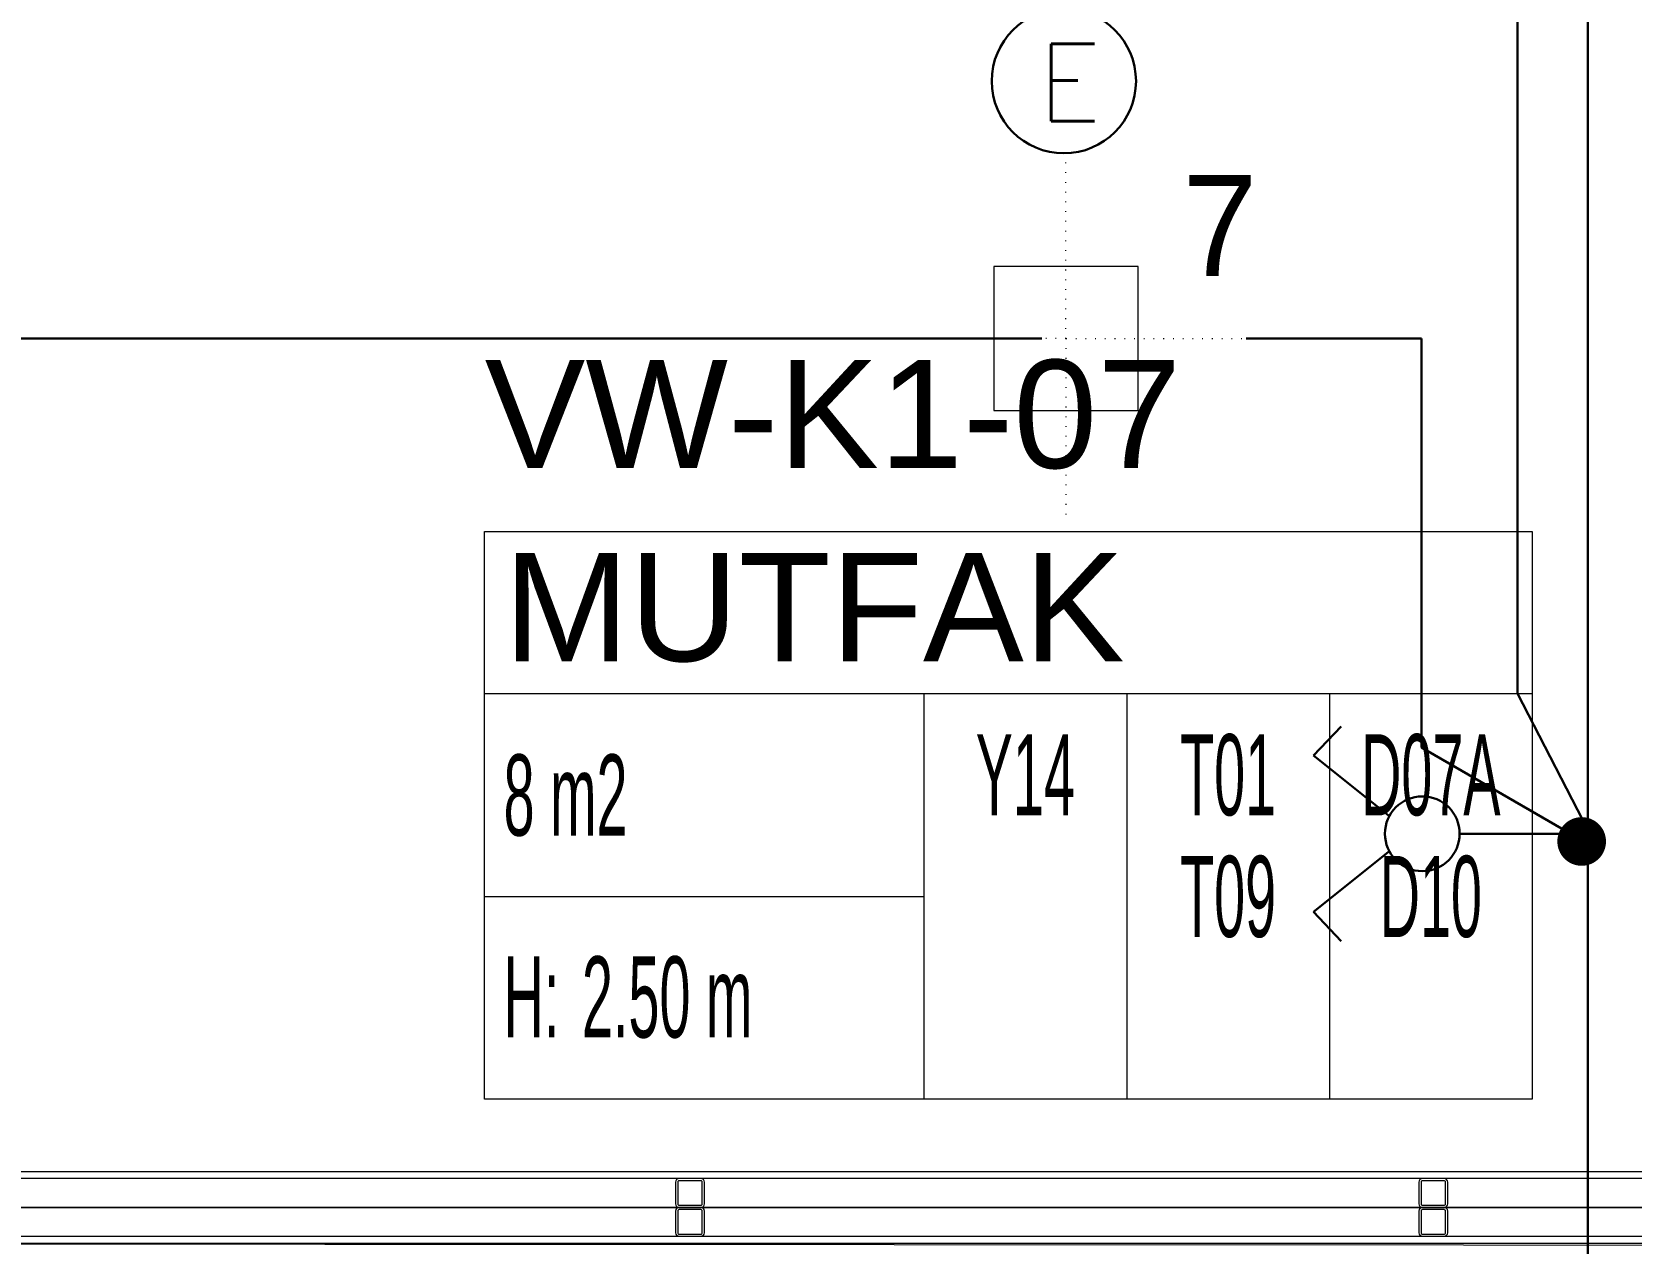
# Model space of a CAD drawing. Extents: x -2012 to 34975, y -1043 to 8321.
# Drawn here: x 16940.3 to 17162.2, y 2869.4 to 3037.5 of the extents above; entities that cross this region are included whole.
import ezdxf
from ezdxf.enums import TextEntityAlignment as Align

# ---------------------------------------------------------------- set-up
doc = ezdxf.new("R2010")
doc.units = 0
doc.header["$LTSCALE"] = 25
doc.header["$PDMODE"] = 1
doc.linetypes.add('DOT2', pattern=[0.125, 0, -0.125])
doc.layers.get('0').update_dxf_attribs({"color": 9, "lineweight": 9})
for name, color, linetype, lineweight in [('06D', 9, 'Continuous', 9), ('10', 9, 'Continuous', 9), ('11', 9, 'Continuous', 9), ('21_MAHAL', 9, 'Continuous', 9), ('31', 9, 'Continuous', 9), ('33', 9, 'BATTING', 9), ('E-ACİL AYDINLATMA KİTİ', 7, 'Continuous', 30), ('E-KABLO', 7, 'Continuous', 30), ('E-KOMÜTATÖR ANAHTAR', 7, 'Continuous', 30), ('E-YUKARI ÇIKAN HAT', 7, 'Continuous', 30)]:
    doc.layers.add(name, color=color, linetype=linetype, lineweight=lineweight)
doc.styles.add('Arial', font='arial.ttf', dxfattribs={"height": 2.5})
doc.styles.add('E-YAZI', font='txttw.shx')
doc.styles.add('MuuM_TEXT-STANDART', font='ARIALN.TTF')
doc.styles.add('TX-TEXT', font='')
doc.styles.get('TX-TEXT').set_extended_font_data('TrSah Futura Lt BT')
doc.linetypes.add('BATTING', pattern='A,0.0001,-0.1,[134,ltypeshp.shx,S=0.1,R=0,X=-0.1,Y=0],-0.2,[134,ltypeshp.shx,S=0.1,R=180,X=0.1,Y=0],-0.1', length=0.4001)

# ---------------------------------------------------------------- blocks, each defined once
blk = doc.blocks.new('Prf-40x40')
for points in [[(1.5, -2), (-1.5, -2, -0.414214), (-2, -1.5), (-2, 1.5, -0.414214), (-1.5, 2), (1.5, 2, -0.414214), (2, 1.5), (2, -1.5, -0.414214)], [(1.5, -1.7), (-1.5, -1.7, -0.414214), (-1.7, -1.5), (-1.7, 1.5, -0.414214), (-1.5, 1.7), (1.5, 1.7, -0.414214), (1.7, 1.5), (1.7, -1.5, -0.414214)]]:
    blk.add_lwpolyline(points, format="xyb", close=True)
blk.add_point((0, 0))
blk = doc.blocks.new('0_roomno2')
blk.add_lwpolyline([(19.375, -10.5), (0, -10.5), (0, 0), (19.375, 0)], close=True)
for points in [[(0, -3), (19.375, -3)], [(8.125, -3), (8.125, -10.5)], [(11.875, -3), (11.875, -10.5)], [(15.625, -3), (15.625, -10.5)], [(0, -6.75), (8.125, -6.75)]]:
    blk.add_lwpolyline(points)
at = {"style": 'MuuM_TEXT-STANDART', "width": 0.6}
blk.add_text('H:', height=1.5, dxfattribs=at).set_placement((0.35, -8.608), align=Align.MIDDLE_LEFT)
at = {"style": 'Arial'}
blk.add_attdef('ODANO', (0, 1.17), '', height=2, dxfattribs=at)
blk.add_attdef('MEKANADI', text='', height=2, dxfattribs=at).set_placement((0.35, -3), align=Align.BOTTOM_LEFT)
at = {"style": 'MuuM_TEXT-STANDART', "width": 0.6}
for tag, p in [('YER01', (10, -4.5)), ('TAVAN01', (13.75, -4.5)), ('DUVAR01', (17.5, -4.5)), ('YER02', (10, -6.75)), ('TAVAN02', (13.75, -6.75)), ('DUVAR02', (17.5, -6.75)), ('YER03', (10, -9)), ('TAVAN03', (13.75, -9)), ('DUVAR03', (17.5, -9))]:
    blk.add_attdef(tag, text='', height=1.5, dxfattribs=at).set_placement(p, align=Align.MIDDLE_CENTER)
for tag, p in [('M2', (0.35, -4.875)), ('TEMIZTAVANYUKSEKLIGI', (1.8, -8.608))]:
    blk.add_attdef(tag, text='', height=1.5, dxfattribs=at).set_placement(p, align=Align.MIDDLE_LEFT)
blk = doc.blocks.new('p-bur-VW-aydınlatma 07')
at = {"linetype": 'DOT2', "ltscale": 0.4}
for q in [(0, 25), (-25, 0), (0, -25), (25, 0)]:
    blk.add_line((0, 0), q, dxfattribs=at)
at = {"linetype": 'ByBlock'}
blk.add_lwpolyline([(0, 10), (-10, 10), (-10, -10), (10, -10), (10, 10), (0, 10)], dxfattribs=at)
at = {"insert": (16.13, 22.65), "char_height": 14, "width": 14.596, "attachment_point": 1, "style": 'TX-TEXT'}
blk.add_mtext('7', dxfattribs=at)
blk = doc.blocks.new('100_ACİL AYDINLATMA KİTİ')
at = {"layer": 'E-ACİL AYDINLATMA KİTİ', "color": 3}
blk.add_circle((0, 0), 1.251, dxfattribs=at)
at = {"layer": 'E-ACİL AYDINLATMA KİTİ', "color": 3, "style": 'E-YAZI'}
blk.add_text('E', height=1.34, dxfattribs=at).set_placement((-0.448, -0.694))
blk = doc.blocks.new('100_KOMÜTATÖR ANAHTAR')
at = {"layer": 'E-KOMÜTATÖR ANAHTAR', "color": 4}
for p, q in [((-1.695, 5.522), (-2.326, 4.922)), ((-0.372, 3.863), (-1.695, 5.522)), ((0.372, 3.863), (1.695, 5.522)), ((1.695, 5.522), (2.326, 4.922)), ((0, 2.353), (0, 0))]:
    blk.add_line(p, q, dxfattribs=at)
blk.add_circle((0, 3.163), 0.81, dxfattribs=at)

msp = doc.modelspace()

# ---------------------------------------------------------------- linework, layer by layer
msp.add_lwpolyline([(16822.84, 2869.5), (17296.81, 2869.24), (17297.31, 1720.48), (16885.04, 1720.5), (16885.04, 1794.5), (16820.84, 1794.5), (16820.84, 2410.5), (16882.84, 2410.5), (16882.84, 2494.5), (16822.84, 2494.5), (16822.84, 2869.5)])
at = {"layer": '06D'}
msp.add_lwpolyline([(17297.31, 2874.5), (16824.34, 2874.5)], dxfattribs=at)
at = {"layer": '11'}
for points in [[(16820.84, 2878.5), (16820.84, 2879.5), (17300.81, 2879.5), (17300.81, 2878.5)], [(16820.84, 2869.5), (16820.84, 2870.5), (17300.81, 2870.5), (17300.81, 2869.5)]]:
    msp.add_lwpolyline(points, close=True, dxfattribs=at)
at = {"layer": '33', "ltscale": 0.3}
msp.add_lwpolyline([(16820.94, 2874.5), (17300.81, 2874.5)], dxfattribs=at)
at = {"layer": 'E-KABLO', "color": 6}
for p, q in [((17156.08, 3132.99), (17156.08, 2849.18)), ((17146.32, 2945.75), (17146.32, 3098.56)), ((16928.27, 2995), (17080.35, 2995)), ((17108.69, 2995), (17133.02, 2995)), ((17133.02, 2938.3), (17133.02, 2995)), ((17156.91, 2925.25), (17146.32, 2945.75)), ((17155.4, 2925.35), (17133.02, 2938.3))]:
    msp.add_line(p, q, dxfattribs=at)
at = {"layer": 'E-YUKARI ÇIKAN HAT', "color": 4, "linetype": 'Continuous', "const_width": 3.38}
msp.add_lwpolyline([(17153.54, 2925.25, 1), (17156.91, 2925.25, 1)], format="xyb", close=True, dxfattribs=at)

# ---------------------------------------------------------------- block references
at = {"layer": '10', "xscale": -1}
for p in [(17031.54, 2876.5), (17134.64, 2876.5), (17031.54, 2872.5), (17134.64, 2872.5)]:
    msp.add_blockref('Prf-40x40', p, dxfattribs=at)
at = {"layer": '21_MAHAL'}
ref = msp.add_blockref('0_roomno2', (17003.05, 2968.25), dxfattribs=dict(at, xscale=7.5, yscale=7.5, zscale=7.5))
ref.add_attrib('ODANO', 'VW-K1-07', (17003.05, 2977.03), dxfattribs={"layer": '0', "height": 15, "style": 'Arial'})
ref.add_attrib('MEKANADI', 'MUTFAK', dxfattribs={"layer": '0', "height": 15, "style": 'Arial'}).set_placement((17005.68, 2945.75), align=Align.BOTTOM_LEFT)
ref.add_attrib('M2', '8 m2', dxfattribs={"layer": '0', "height": 11.25, "style": 'MuuM_TEXT-STANDART', "width": 0.6}).set_placement((17005.68, 2931.69), align=Align.MIDDLE_LEFT)
ref.add_attrib('TEMIZTAVANYUKSEKLIGI', '2.50 m', dxfattribs={"layer": '0', "height": 11.25, "style": 'MuuM_TEXT-STANDART', "width": 0.6}).set_placement((17016.55, 2903.69), align=Align.MIDDLE_LEFT)
ref.add_attrib('YER01', 'Y14', dxfattribs={"layer": '0', "height": 11.25, "style": 'MuuM_TEXT-STANDART', "width": 0.6}).set_placement((17078.05, 2934.5), align=Align.MIDDLE_CENTER)
ref.add_attrib('TAVAN01', 'T01', dxfattribs={"layer": '0', "height": 11.25, "style": 'MuuM_TEXT-STANDART', "width": 0.6}).set_placement((17106.18, 2934.5), align=Align.MIDDLE_CENTER)
ref.add_attrib('DUVAR01', 'D07A', dxfattribs={"layer": '0', "height": 11.25, "style": 'MuuM_TEXT-STANDART', "width": 0.6}).set_placement((17134.3, 2934.5), align=Align.MIDDLE_CENTER)
ref.add_attrib('TAVAN02', 'T09', dxfattribs={"layer": '0', "height": 11.25, "style": 'MuuM_TEXT-STANDART', "width": 0.6}).set_placement((17106.18, 2917.63), align=Align.MIDDLE_CENTER)
ref.add_attrib('DUVAR02', 'D10', dxfattribs={"layer": '0', "height": 11.25, "style": 'MuuM_TEXT-STANDART', "width": 0.6}).set_placement((17134.3, 2917.63), align=Align.MIDDLE_CENTER)
at = {"layer": '31', "linetype": 'ByBlock'}
msp.add_blockref('p-bur-VW-aydınlatma 07', (17083.69, 2995), dxfattribs=at)
at = {"layer": 'E-ACİL AYDINLATMA KİTİ', "xscale": 8, "yscale": 8, "zscale": 8}
msp.add_blockref('100_ACİL AYDINLATMA KİTİ', (17083.4, 3030.69), dxfattribs=at)
at = {"layer": 'E-KOMÜTATÖR ANAHTAR', "xscale": 6.4, "yscale": 6.4, "zscale": 6.4, "rotation": 89.99999998404722}
msp.add_blockref('100_KOMÜTATÖR ANAHTAR', (17153.36, 2926.32), dxfattribs=at)

doc.saveas('drawing.dxf')
